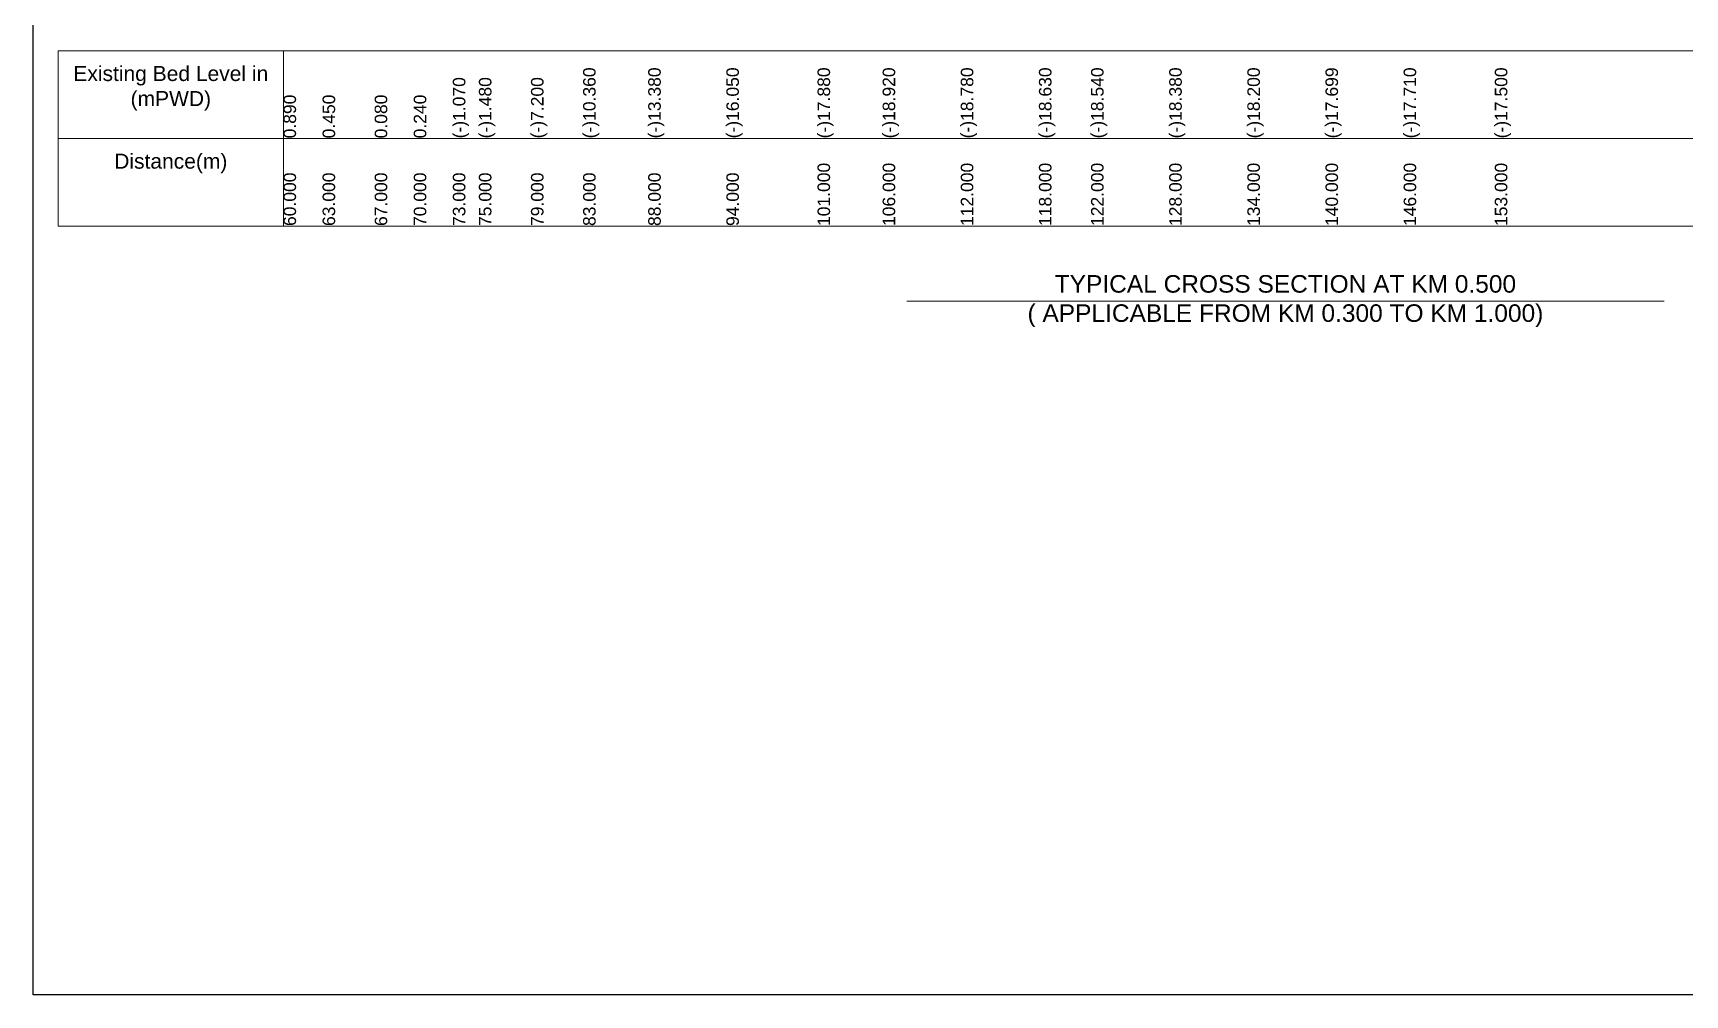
# Model space of a CAD drawing. Header units: inches. Extents: x 89000 to 305017, y -7071 to 0.
# Drawn here: x 160000 to 166595, y -7071 to -3229 of the extents above; entities that cross this region are included whole.
import ezdxf

# ---------------------------------------------------------------- set-up
doc = ezdxf.new("R2010")
doc.units = ezdxf.units.IN
doc.header["$LTSCALE"] = 7
doc.header["$MEASUREMENT"] = 0
for name, color, linetype, lineweight in [('Cross section Data Border', 7, 'Continuous', 9), ('Cross Section Labels', 7, 'Continuous', 9), ('Long Section Labels', 7, 'Continuous', 9)]:
    doc.layers.add(name, color=color, linetype=linetype, lineweight=lineweight)
doc.styles.get("Standard").update_dxf_attribs({"font": 'arial.ttf'})

msp = doc.modelspace()

# ---------------------------------------------------------------- linework, layer by layer
msp.add_lwpolyline([(160000, 0), (170000, 0), (170000, -7071), (160000, -7071)], close=True)
at = {"layer": 'Cross section Data Border'}
msp.add_lwpolyline([(160100, -3300), (166695.80791, -3300), (166695.80791, -4000), (160100, -4000)], close=True, dxfattribs=at)
for points in [[(161000, -3300), (161000, -4000)], [(160100, -3650), (166695.80791, -3650)]]:
    msp.add_lwpolyline(points, dxfattribs=at)
at = {"layer": 'Cross Section Labels'}
msp.add_lwpolyline([(163488, -4300), (165000, -4300), (166512, -4300)], dxfattribs=at)

# ---------------------------------------------------------------- texts
at = {"layer": 'Cross section Data Border', "char_height": 60, "width": 800, "attachment_point": 5}
for s, insert in [('Existing Bed Level in (mPWD)', (160550, -3450)), ('Distance(m)', (160550, -3750))]:
    msp.add_mtext(s, dxfattribs=dict(at, insert=insert))
at = {"layer": 'Cross Section Labels', "insert": (165000, -4300), "char_height": 70, "attachment_point": 5}
msp.add_mtext('TYPICAL CROSS SECTION AT KM 0.500^J( APPLICABLE FROM KM 0.300 TO KM 1.000)', dxfattribs=at)
at = {"layer": 'Long Section Labels', "char_height": 50, "attachment_point": 1, "rotation": 90}
for s, insert in [('(-)1.070', (161676, -3650)), ('(-)1.480', (161780, -3650)), ('(-)7.200', (161988, -3650)), ('(-)10.360', (162196, -3650)), ('(-)13.380', (162456, -3650)), ('(-)16.050', (162768, -3650)), ('(-)17.880', (163132, -3650)), ('(-)18.920', (163392, -3650)), ('(-)18.780', (163704, -3650)), ('(-)18.630', (164016, -3650)), ('(-)18.540', (164224, -3650)), ('(-)18.380', (164536, -3650)), ('(-)18.200', (164848, -3650)), ('(-)17.699', (165160, -3650)), ('(-)17.710', (165472, -3650)), ('(-)17.500', (165836, -3650)), ('0.890', (161000, -3650)), ('0.450', (161156, -3650)), ('0.080', (161364, -3650)), ('0.240', (161520, -3650)), ('101.000', (163132, -4000)), ('106.000', (163392, -4000)), ('112.000', (163704, -4000)), ('118.000', (164016, -4000)), ('122.000', (164224, -4000)), ('128.000', (164536, -4000)), ('134.000', (164848, -4000)), ('140.000', (165160, -4000)), ('146.000', (165472, -4000)), ('153.000', (165836, -4000)), ('60.000', (161000, -4000)), ('63.000', (161156, -4000)), ('67.000', (161364, -4000)), ('70.000', (161520, -4000)), ('73.000', (161676, -4000)), ('75.000', (161780, -4000)), ('79.000', (161988, -4000)), ('83.000', (162196, -4000)), ('88.000', (162456, -4000)), ('94.000', (162768, -4000))]:
    msp.add_mtext(s, dxfattribs=dict(at, insert=insert))

doc.saveas('drawing.dxf')
